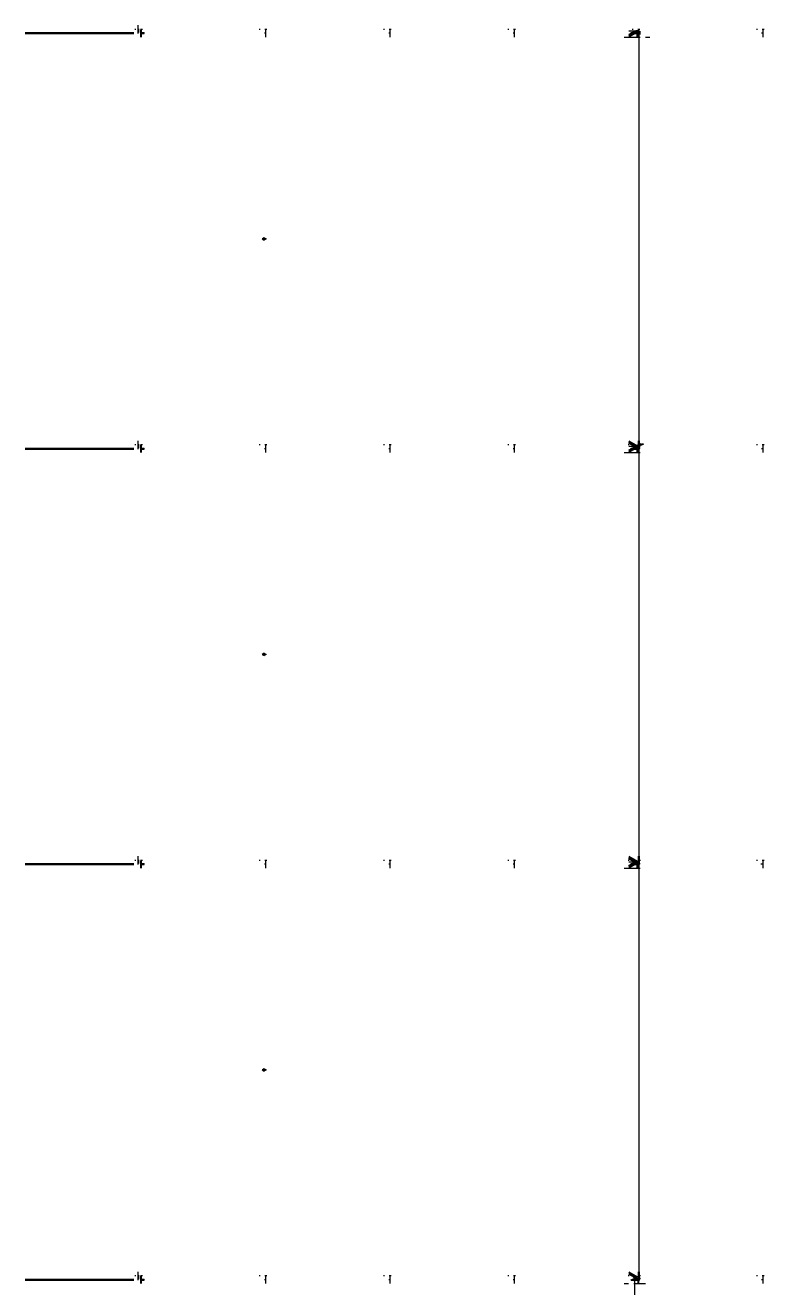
# Model space of a CAD drawing. Header units: inches. Extents: x -37 to 842, y -205 to 94.
# Drawn here: x 7.15 to 10.7, y -156.51 to -150.43 of the extents above; entities that cross this region are included whole.
import ezdxf

# ---------------------------------------------------------------- set-up
doc = ezdxf.new("R2010")
doc.units = ezdxf.units.IN
doc.header["$MEASUREMENT"] = 0
doc.linetypes.add('HIDDEN', pattern=[19.05, 12.7, -6.35])
doc.layers.add('Planta_coberta-HID', color=7, linetype='HIDDEN')

msp = doc.modelspace()

# ---------------------------------------------------------------- linework, layer by layer
at = {"layer": 'Planta_coberta-HID'}
for p, q in [((7.6788, -150.4521), (7.6788, -150.4471)), ((7.6907, -150.4703), (7.6907, -150.4303)), ((7.6943, -150.4653), (7.6943, -150.4471)), ((7.7036, -150.4871), (7.7036, -150.4521)), ((7.7056, -150.4521), (7.7056, -150.4471)), ((7.7072, -150.4871), (7.7072, -150.4471)), ((7.7106, -150.4521), (7.7106, -150.4471)), ((8.2772, -150.4521), (8.2772, -150.4471)), ((8.3039, -150.4521), (8.3039, -150.4471)), ((8.3055, -150.4871), (8.3055, -150.4471)), ((8.3089, -150.4521), (8.3089, -150.4471)), ((8.8755, -150.4521), (8.8755, -150.4471)), ((8.9022, -150.4521), (8.9022, -150.4471)), ((8.9038, -150.4871), (8.9038, -150.4471)), ((8.9072, -150.4521), (8.9072, -150.4471)), ((9.4738, -150.4521), (9.4738, -150.4471)), ((9.5006, -150.4521), (9.5006, -150.4471)), ((9.5022, -150.4871), (9.5022, -150.4471)), ((9.5056, -150.4521), (9.5056, -150.4471)), ((10.0859, -150.4565), (10.052, -150.4755)), ((10.086, -150.4565), (10.052, -150.4755)), ((10.0862, -150.4565), (10.052, -150.4756)), ((10.0866, -150.4565), (10.052, -150.4759)), ((10.0872, -150.4565), (10.052, -150.4762)), ((10.0879, -150.4565), (10.052, -150.4765)), ((10.0887, -150.4565), (10.052, -150.477)), ((10.0897, -150.4565), (10.052, -150.4775)), ((10.0907, -150.4565), (10.052, -150.4781)), ((10.0915, -150.4567), (10.052, -150.4787)), ((10.052, -150.4571), (10.103, -150.4571)), ((10.0918, -150.4572), (10.052, -150.4794)), ((10.0921, -150.4577), (10.052, -150.4801)), ((10.0925, -150.4583), (10.052, -150.4808)), ((10.0928, -150.4588), (10.052, -150.4815)), ((10.0931, -150.4594), (10.052, -150.4822)), ((10.0933, -150.4599), (10.052, -150.4829)), ((10.0936, -150.4604), (10.052, -150.4836)), ((10.0939, -150.4609), (10.052, -150.4842)), ((10.0941, -150.4614), (10.052, -150.4848)), ((10.0943, -150.4618), (10.052, -150.4853)), ((10.0944, -150.4622), (10.052, -150.4858)), ((10.0946, -150.4625), (10.052, -150.4862)), ((10.0947, -150.4627), (10.052, -150.4865)), ((10.0947, -150.4629), (10.052, -150.4867)), ((10.0947, -150.463), (10.052, -150.4869)), ((10.0947, -150.4631), (10.052, -150.4869)), ((10.0722, -150.4521), (10.0722, -150.4471)), ((10.0898, -150.4544), (10.0899, -150.4545)), ((10.0899, -150.4544), (10.0898, -150.4544)), ((10.0899, -150.4629), (10.0898, -150.463)), ((10.0898, -150.463), (10.0899, -150.4631)), ((10.0898, -150.463), (10.107, -150.4726)), ((10.0899, -150.4545), (10.0899, -150.4547)), ((10.0899, -150.4547), (10.09, -150.455)), ((10.09, -150.4625), (10.0899, -150.4627)), ((10.0899, -150.4627), (10.0899, -150.4629)), ((10.0899, -150.4627), (10.107, -150.4722)), ((10.0899, -150.4629), (10.107, -150.4725)), ((10.0899, -150.4631), (10.09, -150.463)), ((10.0899, -150.4631), (10.0899, -150.4631)), ((10.0899, -150.4631), (10.107, -150.4726)), ((10.09, -150.455), (10.0901, -150.4553)), ((10.0901, -150.4622), (10.09, -150.4625)), ((10.09, -150.4625), (10.107, -150.4719)), ((10.09, -150.463), (10.0901, -150.4629)), ((10.0901, -150.4553), (10.0903, -150.4557)), ((10.0903, -150.4618), (10.0901, -150.4622)), ((10.0901, -150.4622), (10.107, -150.4715)), ((10.0901, -150.4629), (10.0903, -150.4626)), ((10.0903, -150.4557), (10.0905, -150.4561)), ((10.0905, -150.4614), (10.0903, -150.4618)), ((10.0903, -150.4618), (10.107, -150.4711)), ((10.0903, -150.4626), (10.0905, -150.4624)), ((10.0905, -150.4561), (10.0907, -150.4565)), ((10.0907, -150.4609), (10.0905, -150.4614)), ((10.0905, -150.4614), (10.107, -150.4706)), ((10.0905, -150.4624), (10.0907, -150.462)), ((10.0907, -150.4565), (10.091, -150.457)), ((10.091, -150.4604), (10.0907, -150.4609)), ((10.0907, -150.4609), (10.107, -150.47)), ((10.0907, -150.462), (10.091, -150.4616)), ((10.091, -150.457), (10.0912, -150.4575)), ((10.0912, -150.4599), (10.091, -150.4604)), ((10.091, -150.4604), (10.107, -150.4694)), ((10.091, -150.4616), (10.0913, -150.4612)), ((10.0912, -150.4575), (10.0915, -150.4581)), ((10.0915, -150.4594), (10.0912, -150.4599)), ((10.0912, -150.4599), (10.107, -150.4687)), ((10.0913, -150.4612), (10.0915, -150.4607)), ((10.0915, -150.4567), (10.0914, -150.4565)), ((10.0918, -150.4572), (10.0915, -150.4567)), ((10.0915, -150.4581), (10.0918, -150.4586)), ((10.0918, -150.4588), (10.0915, -150.4594)), ((10.0915, -150.4594), (10.107, -150.468)), ((10.0915, -150.4607), (10.0918, -150.4602)), ((10.0921, -150.4577), (10.0918, -150.4572)), ((10.0921, -150.4583), (10.0918, -150.4588)), ((10.0918, -150.4586), (10.0921, -150.4592)), ((10.0918, -150.4588), (10.107, -150.4673)), ((10.0918, -150.4602), (10.0921, -150.4597)), ((10.0924, -150.4577), (10.0921, -150.4583)), ((10.0925, -150.4583), (10.0921, -150.4577)), ((10.0921, -150.4583), (10.107, -150.4666)), ((10.0921, -150.4597), (10.0925, -150.4592)), ((10.0921, -150.4592), (10.0924, -150.4597)), ((10.0923, -150.4871), (10.0923, -150.4565)), ((10.0923, -150.4871), (10.0923, -150.4565)), ((10.0927, -150.4572), (10.0924, -150.4577)), ((10.0924, -150.4577), (10.107, -150.4658)), ((10.0924, -150.4597), (10.0927, -150.4602)), ((10.0928, -150.4588), (10.0925, -150.4583)), ((10.0925, -150.4592), (10.0928, -150.4586)), ((10.093, -150.4567), (10.0927, -150.4572)), ((10.0927, -150.4572), (10.107, -150.4651)), ((10.0927, -150.4602), (10.093, -150.4607)), ((10.0928, -150.4586), (10.0931, -150.4581)), ((10.0931, -150.4594), (10.0928, -150.4588)), ((10.0931, -150.4565), (10.093, -150.4567)), ((10.093, -150.4567), (10.107, -150.4645)), ((10.093, -150.4607), (10.0933, -150.4612)), ((10.0931, -150.4581), (10.0933, -150.4575)), ((10.0933, -150.4599), (10.0931, -150.4594)), ((10.0933, -150.4575), (10.0936, -150.457)), ((10.0936, -150.4604), (10.0933, -150.4599)), ((10.0933, -150.4612), (10.0936, -150.4616)), ((10.0936, -150.457), (10.0939, -150.4565)), ((10.0939, -150.4609), (10.0936, -150.4604)), ((10.0936, -150.4616), (10.0938, -150.462)), ((10.0938, -150.462), (10.0941, -150.4624)), ((10.0939, -150.4565), (10.0941, -150.4561)), ((10.0939, -150.4565), (10.107, -150.4638)), ((10.0941, -150.4614), (10.0939, -150.4609)), ((10.0941, -150.4561), (10.0943, -150.4557)), ((10.0943, -150.4618), (10.0941, -150.4614)), ((10.0941, -150.4624), (10.0943, -150.4626)), ((10.0943, -150.4557), (10.0944, -150.4553)), ((10.0944, -150.4622), (10.0943, -150.4618)), ((10.0943, -150.4626), (10.0944, -150.4629)), ((10.0944, -150.4553), (10.0946, -150.455)), ((10.0946, -150.4625), (10.0944, -150.4622)), ((10.0944, -150.4629), (10.0946, -150.463)), ((10.0946, -150.455), (10.0947, -150.4547)), ((10.0947, -150.4627), (10.0946, -150.4625)), ((10.0946, -150.463), (10.0947, -150.4631)), ((10.0947, -150.4544), (10.0947, -150.4544)), ((10.0947, -150.4545), (10.0947, -150.4544)), ((10.0947, -150.4547), (10.0947, -150.4545)), ((10.0947, -150.4629), (10.0947, -150.4627)), ((10.0947, -150.463), (10.0947, -150.4629)), ((10.0947, -150.4631), (10.0947, -150.463)), ((10.0947, -150.4631), (10.0947, -150.4631)), ((10.0949, -150.4565), (10.107, -150.4633)), ((10.0959, -150.4565), (10.107, -150.4627)), ((10.0967, -150.4565), (10.107, -150.4623)), ((10.097, -150.4871), (10.097, -150.4556)), ((10.0974, -150.4565), (10.107, -150.4619)), ((10.0979, -150.4565), (10.107, -150.4616)), ((10.0983, -150.4565), (10.107, -150.4614)), ((10.0986, -150.4565), (10.107, -150.4612)), ((10.0986, -150.4565), (10.107, -150.4612)), ((10.0989, -150.4521), (10.0989, -150.4471)), ((10.0989, -150.4653), (10.0989, -150.4565)), ((10.1005, -150.4871), (10.1005, -150.4471)), ((10.103, -152.4571), (10.103, -150.4571)), ((10.1039, -150.4521), (10.1039, -150.4471)), ((10.1039, -150.4703), (10.1039, -150.4565)), ((10.6705, -150.4521), (10.6705, -150.4471)), ((10.6972, -150.4521), (10.6972, -150.4471)), ((10.6988, -150.4871), (10.6988, -150.4471)), ((10.7022, -150.4521), (10.7022, -150.4471)), ((7.1473, -150.4653), (7.6706, -150.4653)), ((7.1473, -150.4703), (7.6706, -150.4703)), ((7.7056, -150.4653), (7.7191, -150.4653)), ((7.7106, -150.4703), (7.7191, -150.4703)), ((7.7191, -150.4703), (7.7191, -150.4653)), ((8.302, -150.4703), (8.302, -150.4653)), ((8.9003, -150.4703), (8.9003, -150.4653)), ((9.4986, -150.4703), (9.4986, -150.4653)), ((10.031, -150.4871), (10.0516, -150.4871)), ((10.052, -150.4871), (10.0923, -150.4871)), ((10.0639, -150.4703), (10.0639, -150.4653)), ((10.0639, -150.4653), (10.0989, -150.4653)), ((10.0639, -150.4703), (10.1039, -150.4703)), ((10.0923, -150.4871), (10.095, -150.4871)), ((10.095, -150.4871), (10.097, -150.4871)), ((10.097, -150.4871), (10.0989, -150.4871)), ((10.0989, -150.4871), (10.107, -150.4871)), ((10.103, -150.4647), (10.107, -150.4647)), ((10.133, -150.4871), (10.1535, -150.4871)), ((10.6953, -150.4703), (10.6953, -150.4653)), ((8.287, -151.4587), (8.2973, -151.4644)), ((8.2871, -151.4587), (8.2973, -151.4644)), ((8.2973, -151.453), (8.2872, -151.4586)), ((8.2872, -151.4586), (8.2973, -151.4643)), ((8.2973, -151.453), (8.2874, -151.4585)), ((8.2874, -151.4585), (8.2973, -151.464)), ((8.2973, -151.4532), (8.2878, -151.4584)), ((8.2878, -151.4585), (8.2973, -151.4637)), ((8.2883, -151.4584), (8.2973, -151.4634)), ((8.2973, -151.4534), (8.2884, -151.4584)), ((8.289, -151.4583), (8.2973, -151.4629)), ((8.2973, -151.4537), (8.2891, -151.4583)), ((8.2898, -151.4582), (8.2973, -151.4624)), ((8.2973, -151.4541), (8.2899, -151.4582)), ((8.2973, -151.4546), (8.2908, -151.4581)), ((8.2908, -151.4582), (8.2973, -151.4618)), ((8.2918, -151.4581), (8.2973, -151.4612)), ((8.2973, -151.4551), (8.2919, -151.4581)), ((8.2929, -151.4581), (8.2973, -151.4605)), ((8.2973, -151.4557), (8.293, -151.458)), ((8.2941, -151.458), (8.2973, -151.4598)), ((8.2973, -151.4563), (8.2942, -151.458)), ((8.2953, -151.458), (8.2973, -151.4591)), ((8.2973, -151.457), (8.2954, -151.458)), ((8.2966, -151.458), (8.2973, -151.4584)), ((8.2973, -151.453), (8.3074, -151.4586)), ((8.2973, -151.453), (8.3071, -151.4585)), ((8.2973, -151.4532), (8.3067, -151.4584)), ((8.2973, -151.4534), (8.3062, -151.4584)), ((8.2973, -151.4537), (8.3055, -151.4583)), ((8.2973, -151.4541), (8.3047, -151.4582)), ((8.2973, -151.4546), (8.3037, -151.4581)), ((8.2973, -151.4551), (8.3027, -151.4581)), ((8.2973, -151.4557), (8.3016, -151.458)), ((8.2973, -151.4563), (8.3004, -151.458)), ((8.2973, -151.457), (8.2991, -151.458)), ((8.2979, -151.458), (8.2973, -151.4584)), ((8.2992, -151.458), (8.2973, -151.4591)), ((8.3005, -151.458), (8.2973, -151.4598)), ((8.3017, -151.4581), (8.2973, -151.4605)), ((8.3028, -151.4581), (8.2973, -151.4612)), ((8.3038, -151.4582), (8.2973, -151.4618)), ((8.3047, -151.4582), (8.2973, -151.4624)), ((8.3056, -151.4583), (8.2973, -151.4629)), ((8.3062, -151.4584), (8.2973, -151.4634)), ((8.3068, -151.4585), (8.2973, -151.4637)), ((8.3072, -151.4585), (8.2973, -151.464)), ((8.3074, -151.4586), (8.2973, -151.4643)), ((8.3076, -151.4587), (8.2973, -151.4644)), ((8.3075, -151.4587), (8.2973, -151.4644)), ((7.1473, -152.4653), (7.6706, -152.4653)), ((7.6788, -152.4521), (7.6788, -152.4471)), ((7.6907, -152.4703), (7.6907, -152.4303)), ((7.6943, -152.4653), (7.6943, -152.4471)), ((7.7036, -152.4871), (7.7036, -152.4521)), ((7.7056, -152.4521), (7.7056, -152.4471)), ((7.7056, -152.4653), (7.7191, -152.4653)), ((7.7072, -152.4871), (7.7072, -152.4471)), ((7.7106, -152.4521), (7.7106, -152.4471)), ((7.7191, -152.4703), (7.7191, -152.4653)), ((8.2772, -152.4521), (8.2772, -152.4471)), ((8.302, -152.4703), (8.302, -152.4653)), ((8.3039, -152.4521), (8.3039, -152.4471)), ((8.3055, -152.4871), (8.3055, -152.4471)), ((8.3089, -152.4521), (8.3089, -152.4471)), ((8.8755, -152.4521), (8.8755, -152.4471)), ((8.9003, -152.4703), (8.9003, -152.4653)), ((8.9022, -152.4521), (8.9022, -152.4471)), ((8.9038, -152.4871), (8.9038, -152.4471)), ((8.9072, -152.4521), (8.9072, -152.4471)), ((9.4738, -152.4521), (9.4738, -152.4471)), ((9.4986, -152.4703), (9.4986, -152.4653)), ((9.5006, -152.4521), (9.5006, -152.4471)), ((9.5022, -152.4871), (9.5022, -152.4471)), ((9.5056, -152.4521), (9.5056, -152.4471)), ((10.052, -152.4306), (10.0947, -152.4544)), ((10.052, -152.4306), (10.0947, -152.4544)), ((10.052, -152.4307), (10.0946, -152.4545)), ((10.052, -152.431), (10.0944, -152.4546)), ((10.052, -152.4313), (10.0943, -152.4548)), ((10.052, -152.4316), (10.0941, -152.4551)), ((10.052, -152.4321), (10.0938, -152.4554)), ((10.052, -152.4326), (10.0936, -152.4558)), ((10.052, -152.4332), (10.0933, -152.4562)), ((10.052, -152.4338), (10.093, -152.4567)), ((10.052, -152.4345), (10.0927, -152.4572)), ((10.052, -152.4352), (10.0924, -152.4577)), ((10.052, -152.4359), (10.0921, -152.4583)), ((10.052, -152.4366), (10.0918, -152.4588)), ((10.052, -152.4373), (10.0915, -152.4594)), ((10.052, -152.438), (10.0912, -152.4599)), ((10.052, -152.4387), (10.091, -152.4604)), ((10.052, -152.4393), (10.0907, -152.4609)), ((10.052, -152.4399), (10.0905, -152.4614)), ((10.052, -152.4404), (10.0903, -152.4618)), ((10.052, -152.4409), (10.0901, -152.4622)), ((10.052, -152.4413), (10.09, -152.4625)), ((10.052, -152.4416), (10.0899, -152.4627)), ((10.052, -152.4418), (10.0899, -152.4629)), ((10.052, -152.442), (10.0899, -152.4631)), ((10.052, -152.442), (10.0898, -152.463)), ((10.052, -152.4521), (10.052, -152.4471)), ((10.0899, -152.4544), (10.052, -152.4755)), ((10.0899, -152.4544), (10.052, -152.4755)), ((10.09, -152.4545), (10.052, -152.4756)), ((10.0901, -152.4546), (10.052, -152.4759)), ((10.0903, -152.4548), (10.052, -152.4762)), ((10.0905, -152.4551), (10.052, -152.4765)), ((10.0907, -152.4554), (10.052, -152.477)), ((10.091, -152.4558), (10.052, -152.4775)), ((10.0913, -152.4562), (10.052, -152.4781)), ((10.0915, -152.4567), (10.052, -152.4787)), ((10.052, -152.4571), (10.103, -152.4571)), ((10.052, -152.4571), (10.103, -152.4571)), ((10.0918, -152.4572), (10.052, -152.4794)), ((10.0921, -152.4577), (10.052, -152.4801)), ((10.0925, -152.4583), (10.052, -152.4808)), ((10.0928, -152.4588), (10.052, -152.4815)), ((10.0931, -152.4594), (10.052, -152.4822)), ((10.0933, -152.4599), (10.052, -152.4829)), ((10.0936, -152.4604), (10.052, -152.4836)), ((10.0939, -152.4609), (10.052, -152.4842)), ((10.0941, -152.4614), (10.052, -152.4848)), ((10.0943, -152.4618), (10.052, -152.4853)), ((10.0944, -152.4622), (10.052, -152.4858)), ((10.0946, -152.4625), (10.052, -152.4862)), ((10.0947, -152.4627), (10.052, -152.4865)), ((10.0947, -152.4629), (10.052, -152.4867)), ((10.0947, -152.463), (10.052, -152.4869)), ((10.0947, -152.4631), (10.052, -152.4869)), ((10.0639, -152.4703), (10.0639, -152.4653)), ((10.0639, -152.4653), (10.0989, -152.4653)), ((10.0722, -152.4521), (10.0722, -152.4471)), ((10.0899, -152.4544), (10.0898, -152.4544)), ((10.0898, -152.4544), (10.0899, -152.4545)), ((10.0898, -152.4544), (10.0899, -152.4545)), ((10.0899, -152.4544), (10.0898, -152.4544)), ((10.0899, -152.4629), (10.0898, -152.463)), ((10.0898, -152.463), (10.0899, -152.4631)), ((10.0898, -152.463), (10.0899, -152.4631)), ((10.107, -152.4448), (10.0899, -152.4544)), ((10.107, -152.4449), (10.0899, -152.4544)), ((10.09, -152.4545), (10.0899, -152.4544)), ((10.0899, -152.4544), (10.0899, -152.4544)), ((10.0899, -152.4544), (10.0899, -152.4544)), ((10.09, -152.4545), (10.0899, -152.4544)), ((10.0899, -152.4545), (10.0899, -152.4547)), ((10.0899, -152.4545), (10.0899, -152.4547)), ((10.0899, -152.4547), (10.09, -152.455)), ((10.0899, -152.4547), (10.09, -152.455)), ((10.09, -152.4625), (10.0899, -152.4627)), ((10.0899, -152.4627), (10.0899, -152.4629)), ((10.0899, -152.4627), (10.0901, -152.4629)), ((10.0899, -152.4629), (10.09, -152.463)), ((10.0899, -152.4631), (10.09, -152.463)), ((10.0899, -152.4631), (10.0899, -152.4631)), ((10.107, -152.445), (10.09, -152.4545)), ((10.0901, -152.4546), (10.09, -152.4545)), ((10.0901, -152.4546), (10.09, -152.4545)), ((10.09, -152.455), (10.0901, -152.4553)), ((10.09, -152.455), (10.0901, -152.4553)), ((10.0901, -152.4622), (10.09, -152.4625)), ((10.09, -152.4625), (10.0903, -152.4626)), ((10.09, -152.463), (10.0901, -152.4629)), ((10.107, -152.4452), (10.0901, -152.4546)), ((10.0903, -152.4548), (10.0901, -152.4546)), ((10.0903, -152.4548), (10.0901, -152.4546)), ((10.0901, -152.4553), (10.0903, -152.4557)), ((10.0901, -152.4553), (10.0903, -152.4557)), ((10.0903, -152.4618), (10.0901, -152.4622)), ((10.0901, -152.4622), (10.0905, -152.4624)), ((10.0901, -152.4629), (10.0903, -152.4626)), ((10.107, -152.4455), (10.0903, -152.4548)), ((10.0905, -152.4551), (10.0903, -152.4548)), ((10.0905, -152.4551), (10.0903, -152.4548)), ((10.0903, -152.4557), (10.0905, -152.4561)), ((10.0903, -152.4557), (10.0905, -152.4561)), ((10.0905, -152.4614), (10.0903, -152.4618)), ((10.0903, -152.4618), (10.0907, -152.462)), ((10.0903, -152.4626), (10.0905, -152.4624)), ((10.107, -152.4459), (10.0905, -152.4551)), ((10.0907, -152.4554), (10.0905, -152.4551)), ((10.0907, -152.4554), (10.0905, -152.4551)), ((10.0905, -152.4561), (10.0907, -152.4565)), ((10.0905, -152.4561), (10.0907, -152.4565)), ((10.0907, -152.4609), (10.0905, -152.4614)), ((10.0905, -152.4614), (10.091, -152.4616)), ((10.0905, -152.4624), (10.0907, -152.462)), ((10.107, -152.4464), (10.0907, -152.4554)), ((10.091, -152.4558), (10.0907, -152.4554)), ((10.091, -152.4558), (10.0907, -152.4554)), ((10.0907, -152.4565), (10.091, -152.457)), ((10.0907, -152.4565), (10.091, -152.457)), ((10.091, -152.4604), (10.0907, -152.4609)), ((10.0907, -152.4609), (10.0913, -152.4612)), ((10.0907, -152.462), (10.091, -152.4616)), ((10.107, -152.4469), (10.091, -152.4558)), ((10.0913, -152.4562), (10.091, -152.4558)), ((10.0913, -152.4562), (10.091, -152.4558)), ((10.091, -152.457), (10.0912, -152.4575)), ((10.091, -152.457), (10.0912, -152.4575)), ((10.0912, -152.4599), (10.091, -152.4604)), ((10.091, -152.4604), (10.0915, -152.4607)), ((10.091, -152.4616), (10.0913, -152.4612)), ((10.0912, -152.4575), (10.0915, -152.4581)), ((10.0912, -152.4575), (10.0915, -152.4581)), ((10.0915, -152.4594), (10.0912, -152.4599)), ((10.0912, -152.4599), (10.0918, -152.4602)), ((10.1076, -152.4471), (10.0913, -152.4562)), ((10.0915, -152.4567), (10.0913, -152.4562)), ((10.0915, -152.4567), (10.0913, -152.4562)), ((10.0913, -152.4612), (10.0915, -152.4607)), ((10.1087, -152.4471), (10.0915, -152.4567)), ((10.0918, -152.4572), (10.0915, -152.4567)), ((10.0918, -152.4572), (10.0915, -152.4567)), ((10.0915, -152.4581), (10.0918, -152.4586)), ((10.0915, -152.4581), (10.0918, -152.4586)), ((10.0918, -152.4588), (10.0915, -152.4594)), ((10.0915, -152.4594), (10.0921, -152.4597)), ((10.0915, -152.4607), (10.0918, -152.4602)), ((10.1099, -152.4471), (10.0918, -152.4572)), ((10.0921, -152.4577), (10.0918, -152.4572)), ((10.0921, -152.4577), (10.0918, -152.4572)), ((10.0921, -152.4583), (10.0918, -152.4588)), ((10.0918, -152.4586), (10.0921, -152.4592)), ((10.0918, -152.4586), (10.0921, -152.4592)), ((10.0918, -152.4588), (10.0925, -152.4592)), ((10.0918, -152.4602), (10.0921, -152.4597)), ((10.1112, -152.4471), (10.0921, -152.4577)), ((10.0924, -152.4577), (10.0921, -152.4583)), ((10.0925, -152.4583), (10.0921, -152.4577)), ((10.0925, -152.4583), (10.0921, -152.4577)), ((10.0921, -152.4583), (10.0928, -152.4586)), ((10.0921, -152.4597), (10.0925, -152.4592)), ((10.0921, -152.4592), (10.0924, -152.4597)), ((10.0921, -152.4592), (10.0924, -152.4597)), ((10.0923, -152.4871), (10.0923, -152.4521)), ((10.0923, -152.4871), (10.0923, -152.4521)), ((10.0927, -152.4572), (10.0924, -152.4577)), ((10.0924, -152.4577), (10.0931, -152.4581)), ((10.0924, -152.4597), (10.0927, -152.4602)), ((10.0924, -152.4597), (10.0927, -152.4602)), ((10.1125, -152.4471), (10.0925, -152.4583)), ((10.0928, -152.4588), (10.0925, -152.4583)), ((10.0928, -152.4588), (10.0925, -152.4583)), ((10.0925, -152.4592), (10.0928, -152.4586)), ((10.093, -152.4567), (10.0927, -152.4572)), ((10.0927, -152.4572), (10.0933, -152.4575)), ((10.0927, -152.4602), (10.093, -152.4607)), ((10.0927, -152.4602), (10.093, -152.4607)), ((10.1138, -152.4471), (10.0928, -152.4588)), ((10.0928, -152.4586), (10.0931, -152.4581)), ((10.0931, -152.4594), (10.0928, -152.4588)), ((10.0931, -152.4594), (10.0928, -152.4588)), ((10.0933, -152.4562), (10.093, -152.4567)), ((10.093, -152.4567), (10.0936, -152.457)), ((10.093, -152.4607), (10.0933, -152.4612)), ((10.093, -152.4607), (10.0933, -152.4612)), ((10.115, -152.4471), (10.0931, -152.4594)), ((10.0931, -152.4581), (10.0933, -152.4575)), ((10.0933, -152.4599), (10.0931, -152.4594)), ((10.0933, -152.4599), (10.0931, -152.4594)), ((10.107, -152.4523), (10.0933, -152.4599)), ((10.0936, -152.4558), (10.0933, -152.4562)), ((10.0933, -152.4562), (10.0939, -152.4565)), ((10.0933, -152.4575), (10.0936, -152.457)), ((10.0936, -152.4604), (10.0933, -152.4599)), ((10.0936, -152.4604), (10.0933, -152.4599)), ((10.0933, -152.4612), (10.0936, -152.4616)), ((10.0933, -152.4612), (10.0936, -152.4616)), ((10.107, -152.453), (10.0936, -152.4604)), ((10.0938, -152.4554), (10.0936, -152.4558)), ((10.0936, -152.4558), (10.0941, -152.4561)), ((10.0936, -152.457), (10.0939, -152.4565)), ((10.0939, -152.4609), (10.0936, -152.4604)), ((10.0939, -152.4609), (10.0936, -152.4604)), ((10.0936, -152.4616), (10.0938, -152.462)), ((10.0936, -152.4616), (10.0938, -152.462)), ((10.0941, -152.4551), (10.0938, -152.4554)), ((10.0938, -152.4554), (10.0943, -152.4557)), ((10.0938, -152.462), (10.0941, -152.4624)), ((10.0938, -152.462), (10.0941, -152.4624)), ((10.107, -152.4536), (10.0939, -152.4609)), ((10.0939, -152.4565), (10.0941, -152.4561)), ((10.0941, -152.4614), (10.0939, -152.4609)), ((10.0941, -152.4614), (10.0939, -152.4609)), ((10.107, -152.4542), (10.0941, -152.4614)), ((10.0943, -152.4548), (10.0941, -152.4551)), ((10.0941, -152.4551), (10.0944, -152.4553)), ((10.0941, -152.4561), (10.0943, -152.4557)), ((10.0943, -152.4618), (10.0941, -152.4614)), ((10.0943, -152.4618), (10.0941, -152.4614)), ((10.0941, -152.4624), (10.0943, -152.4626)), ((10.0941, -152.4624), (10.0943, -152.4626)), ((10.0944, -152.4546), (10.0943, -152.4548)), ((10.107, -152.4547), (10.0943, -152.4618)), ((10.0943, -152.4548), (10.0946, -152.455)), ((10.0943, -152.4557), (10.0944, -152.4553)), ((10.0944, -152.4622), (10.0943, -152.4618)), ((10.0944, -152.4622), (10.0943, -152.4618)), ((10.0943, -152.4626), (10.0944, -152.4629)), ((10.0943, -152.4626), (10.0944, -152.4629)), ((10.0946, -152.4545), (10.0944, -152.4546)), ((10.0944, -152.4546), (10.0947, -152.4547)), ((10.0944, -152.4553), (10.0946, -152.455)), ((10.107, -152.4552), (10.0944, -152.4622)), ((10.0946, -152.4625), (10.0944, -152.4622)), ((10.0946, -152.4625), (10.0944, -152.4622)), ((10.0944, -152.4629), (10.0946, -152.463)), ((10.0944, -152.4629), (10.0946, -152.463)), ((10.0947, -152.4544), (10.0946, -152.4545)), ((10.0946, -152.4545), (10.0947, -152.4545)), ((10.0946, -152.455), (10.0947, -152.4547)), ((10.107, -152.4556), (10.0946, -152.4625)), ((10.0947, -152.4627), (10.0946, -152.4625)), ((10.0947, -152.4627), (10.0946, -152.4625)), ((10.0946, -152.463), (10.0947, -152.4631)), ((10.0946, -152.463), (10.0947, -152.4631)), ((10.0947, -152.4545), (10.0947, -152.4544)), ((10.0947, -152.4544), (10.0947, -152.4544)), ((10.0947, -152.4544), (10.0947, -152.4544)), ((10.0947, -152.4544), (10.0947, -152.4544)), ((10.0947, -152.4547), (10.0947, -152.4545)), ((10.107, -152.4559), (10.0947, -152.4627)), ((10.107, -152.4561), (10.0947, -152.4629)), ((10.107, -152.4562), (10.0947, -152.463)), ((10.107, -152.4563), (10.0947, -152.4631)), ((10.0947, -152.4629), (10.0947, -152.4627)), ((10.0947, -152.4629), (10.0947, -152.4627)), ((10.0947, -152.463), (10.0947, -152.4629)), ((10.0947, -152.463), (10.0947, -152.4629)), ((10.0947, -152.4631), (10.0947, -152.463)), ((10.0947, -152.4631), (10.0947, -152.463)), ((10.0947, -152.4631), (10.0947, -152.4631)), ((10.0947, -152.4631), (10.0947, -152.4631)), ((10.097, -152.4871), (10.097, -152.4521)), ((10.0989, -152.4653), (10.0989, -152.4303)), ((10.0989, -152.4303), (10.1039, -152.4303)), ((10.1005, -152.4871), (10.1005, -152.4471)), ((10.103, -154.4571), (10.103, -152.4571)), ((10.103, -152.4647), (10.107, -152.4647)), ((10.103, -152.4647), (10.107, -152.4647)), ((10.1039, -152.4703), (10.1039, -152.4303)), ((10.107, -152.4521), (10.107, -152.4471)), ((10.1163, -152.4471), (10.1073, -152.4521)), ((10.1175, -152.4471), (10.1085, -152.4521)), ((10.1186, -152.4471), (10.1096, -152.4521)), ((10.1197, -152.4471), (10.1107, -152.4521)), ((10.1206, -152.4471), (10.1116, -152.4521)), ((10.1214, -152.4471), (10.1124, -152.4521)), ((10.1221, -152.4471), (10.1131, -152.4521)), ((10.1227, -152.4471), (10.1137, -152.4521)), ((10.1231, -152.4471), (10.1141, -152.4521)), ((10.1233, -152.4471), (10.1143, -152.4521)), ((10.1234, -152.4471), (10.1144, -152.4521)), ((10.6705, -152.4521), (10.6705, -152.4471)), ((10.6953, -152.4703), (10.6953, -152.4653)), ((10.6972, -152.4521), (10.6972, -152.4471)), ((10.6988, -152.4871), (10.6988, -152.4471)), ((10.7022, -152.4521), (10.7022, -152.4471)), ((7.1473, -152.4703), (7.6706, -152.4703)), ((7.7106, -152.4703), (7.7191, -152.4703)), ((10.031, -152.4871), (10.0516, -152.4871)), ((10.052, -152.4871), (10.0923, -152.4871)), ((10.0639, -152.4703), (10.1039, -152.4703)), ((10.0923, -152.4871), (10.095, -152.4871)), ((10.095, -152.4871), (10.097, -152.4871)), ((10.097, -152.4871), (10.0989, -152.4871)), ((10.0989, -152.4871), (10.107, -152.4871)), ((8.287, -153.4587), (8.2973, -153.4644)), ((8.2871, -153.4587), (8.2973, -153.4644)), ((8.2973, -153.453), (8.2872, -153.4586)), ((8.2872, -153.4586), (8.2973, -153.4643)), ((8.2973, -153.453), (8.2874, -153.4585)), ((8.2874, -153.4585), (8.2973, -153.464)), ((8.2973, -153.4532), (8.2878, -153.4584)), ((8.2878, -153.4585), (8.2973, -153.4637)), ((8.2883, -153.4584), (8.2973, -153.4634)), ((8.2973, -153.4534), (8.2884, -153.4584)), ((8.289, -153.4583), (8.2973, -153.4629)), ((8.2973, -153.4537), (8.2891, -153.4583)), ((8.2898, -153.4582), (8.2973, -153.4624)), ((8.2973, -153.4541), (8.2899, -153.4582)), ((8.2973, -153.4546), (8.2908, -153.4581)), ((8.2908, -153.4582), (8.2973, -153.4618)), ((8.2918, -153.4581), (8.2973, -153.4612)), ((8.2973, -153.4551), (8.2919, -153.4581)), ((8.2929, -153.4581), (8.2973, -153.4605)), ((8.2973, -153.4557), (8.293, -153.458)), ((8.2941, -153.458), (8.2973, -153.4598)), ((8.2973, -153.4563), (8.2942, -153.458)), ((8.2953, -153.458), (8.2973, -153.4591)), ((8.2973, -153.457), (8.2954, -153.458)), ((8.2966, -153.458), (8.2973, -153.4584)), ((8.2973, -153.453), (8.3074, -153.4586)), ((8.2973, -153.453), (8.3071, -153.4585)), ((8.2973, -153.4532), (8.3067, -153.4584)), ((8.2973, -153.4534), (8.3062, -153.4584)), ((8.2973, -153.4537), (8.3055, -153.4583)), ((8.2973, -153.4541), (8.3047, -153.4582)), ((8.2973, -153.4546), (8.3037, -153.4581)), ((8.2973, -153.4551), (8.3027, -153.4581)), ((8.2973, -153.4557), (8.3016, -153.458)), ((8.2973, -153.4563), (8.3004, -153.458)), ((8.2973, -153.457), (8.2991, -153.458)), ((8.2979, -153.458), (8.2973, -153.4584)), ((8.2992, -153.458), (8.2973, -153.4591)), ((8.3005, -153.458), (8.2973, -153.4598)), ((8.3017, -153.4581), (8.2973, -153.4605)), ((8.3028, -153.4581), (8.2973, -153.4612)), ((8.3038, -153.4582), (8.2973, -153.4618)), ((8.3047, -153.4582), (8.2973, -153.4624)), ((8.3056, -153.4583), (8.2973, -153.4629)), ((8.3062, -153.4584), (8.2973, -153.4634)), ((8.3068, -153.4585), (8.2973, -153.4637)), ((8.3072, -153.4585), (8.2973, -153.464)), ((8.3074, -153.4586), (8.2973, -153.4643)), ((8.3076, -153.4587), (8.2973, -153.4644)), ((8.3075, -153.4587), (8.2973, -153.4644)), ((7.1473, -154.4653), (7.6706, -154.4653)), ((7.1473, -154.4703), (7.6706, -154.4703)), ((7.6788, -154.4521), (7.6788, -154.4471)), ((7.6907, -154.4703), (7.6907, -154.4303)), ((7.6943, -154.4653), (7.6943, -154.4471)), ((7.7036, -154.4871), (7.7036, -154.4521)), ((7.7056, -154.4521), (7.7056, -154.4471)), ((7.7056, -154.4653), (7.7191, -154.4653)), ((7.7072, -154.4871), (7.7072, -154.4471)), ((7.7106, -154.4521), (7.7106, -154.4471)), ((7.7106, -154.4703), (7.7191, -154.4703)), ((7.7191, -154.4703), (7.7191, -154.4653)), ((8.2772, -154.4521), (8.2772, -154.4471)), ((8.302, -154.4703), (8.302, -154.4653)), ((8.3039, -154.4521), (8.3039, -154.4471)), ((8.3055, -154.4871), (8.3055, -154.4471)), ((8.3089, -154.4521), (8.3089, -154.4471)), ((8.8755, -154.4521), (8.8755, -154.4471)), ((8.9003, -154.4703), (8.9003, -154.4653)), ((8.9022, -154.4521), (8.9022, -154.4471)), ((8.9038, -154.4871), (8.9038, -154.4471)), ((8.9072, -154.4521), (8.9072, -154.4471)), ((9.4738, -154.4521), (9.4738, -154.4471)), ((9.4986, -154.4703), (9.4986, -154.4653)), ((9.5006, -154.4521), (9.5006, -154.4471)), ((9.5022, -154.4871), (9.5022, -154.4471)), ((9.5056, -154.4521), (9.5056, -154.4471)), ((10.052, -154.4306), (10.0947, -154.4544)), ((10.052, -154.4306), (10.0947, -154.4544)), ((10.052, -154.4307), (10.0946, -154.4545)), ((10.052, -154.431), (10.0944, -154.4546)), ((10.052, -154.4313), (10.0943, -154.4548)), ((10.052, -154.4316), (10.0941, -154.4551)), ((10.052, -154.4321), (10.0938, -154.4554)), ((10.052, -154.4326), (10.0936, -154.4558)), ((10.052, -154.4332), (10.0933, -154.4562)), ((10.052, -154.4338), (10.093, -154.4567)), ((10.052, -154.4345), (10.0927, -154.4572)), ((10.052, -154.4352), (10.0924, -154.4577)), ((10.052, -154.4359), (10.0921, -154.4583)), ((10.052, -154.4366), (10.0918, -154.4588)), ((10.052, -154.4373), (10.0915, -154.4594)), ((10.052, -154.438), (10.0912, -154.4599)), ((10.052, -154.4387), (10.091, -154.4604)), ((10.052, -154.4393), (10.0907, -154.4609)), ((10.052, -154.4399), (10.0905, -154.4614)), ((10.052, -154.4404), (10.0903, -154.4618)), ((10.052, -154.4409), (10.0901, -154.4622)), ((10.052, -154.4413), (10.09, -154.4625)), ((10.052, -154.4416), (10.0899, -154.4627)), ((10.052, -154.4418), (10.0899, -154.4629)), ((10.052, -154.442), (10.0899, -154.4631)), ((10.052, -154.442), (10.0898, -154.463)), ((10.052, -154.4521), (10.052, -154.4471)), ((10.0899, -154.4544), (10.052, -154.4755)), ((10.0899, -154.4544), (10.052, -154.4755)), ((10.09, -154.4545), (10.052, -154.4756)), ((10.0901, -154.4546), (10.052, -154.4759)), ((10.0903, -154.4548), (10.052, -154.4762)), ((10.0905, -154.4551), (10.052, -154.4765)), ((10.0907, -154.4554), (10.052, -154.477)), ((10.091, -154.4558), (10.052, -154.4775)), ((10.0913, -154.4562), (10.052, -154.4781)), ((10.0915, -154.4567), (10.052, -154.4787)), ((10.052, -154.4571), (10.103, -154.4571)), ((10.052, -154.4571), (10.103, -154.4571)), ((10.0918, -154.4572), (10.052, -154.4794)), ((10.0921, -154.4577), (10.052, -154.4801)), ((10.0925, -154.4583), (10.052, -154.4808)), ((10.0928, -154.4588), (10.052, -154.4815)), ((10.0931, -154.4594), (10.052, -154.4822)), ((10.0933, -154.4599), (10.052, -154.4829)), ((10.0936, -154.4604), (10.052, -154.4836)), ((10.0939, -154.4609), (10.052, -154.4842)), ((10.0941, -154.4614), (10.052, -154.4848)), ((10.0943, -154.4618), (10.052, -154.4853)), ((10.0944, -154.4622), (10.052, -154.4858)), ((10.0946, -154.4625), (10.052, -154.4862)), ((10.0947, -154.4627), (10.052, -154.4865)), ((10.0947, -154.4629), (10.052, -154.4867)), ((10.0947, -154.463), (10.052, -154.4869)), ((10.0947, -154.4631), (10.052, -154.4869)), ((10.0639, -154.4703), (10.0639, -154.4653)), ((10.0639, -154.4653), (10.0989, -154.4653)), ((10.0639, -154.4703), (10.1039, -154.4703)), ((10.0722, -154.4521), (10.0722, -154.4471)), ((10.0898, -154.4544), (10.0899, -154.4545)), ((10.0899, -154.4544), (10.0898, -154.4544)), ((10.0899, -154.4629), (10.0898, -154.463)), ((10.0898, -154.463), (10.0899, -154.4631)), ((10.0898, -154.463), (10.0899, -154.4631)), ((10.0899, -154.4544), (10.0899, -154.4544)), ((10.09, -154.4545), (10.0899, -154.4544)), ((10.0899, -154.4545), (10.0899, -154.4547)), ((10.0899, -154.4547), (10.09, -154.455)), ((10.09, -154.4625), (10.0899, -154.4627)), ((10.0899, -154.4627), (10.0899, -154.4629)), ((10.0899, -154.4627), (10.0901, -154.4629)), ((10.0899, -154.4629), (10.09, -154.463)), ((10.0899, -154.4631), (10.09, -154.463)), ((10.0899, -154.4631), (10.0899, -154.4631)), ((10.0901, -154.4546), (10.09, -154.4545)), ((10.09, -154.455), (10.0901, -154.4553)), ((10.0901, -154.4622), (10.09, -154.4625)), ((10.09, -154.4625), (10.0903, -154.4626)), ((10.09, -154.463), (10.0901, -154.4629)), ((10.0903, -154.4548), (10.0901, -154.4546)), ((10.0901, -154.4553), (10.0903, -154.4557)), ((10.0903, -154.4618), (10.0901, -154.4622)), ((10.0901, -154.4622), (10.0905, -154.4624)), ((10.0901, -154.4629), (10.0903, -154.4626)), ((10.0905, -154.4551), (10.0903, -154.4548)), ((10.0903, -154.4557), (10.0905, -154.4561)), ((10.0905, -154.4614), (10.0903, -154.4618)), ((10.0903, -154.4618), (10.0907, -154.462)), ((10.0903, -154.4626), (10.0905, -154.4624)), ((10.0907, -154.4554), (10.0905, -154.4551)), ((10.0905, -154.4561), (10.0907, -154.4565)), ((10.0907, -154.4609), (10.0905, -154.4614)), ((10.0905, -154.4614), (10.091, -154.4616)), ((10.0905, -154.4624), (10.0907, -154.462)), ((10.091, -154.4558), (10.0907, -154.4554)), ((10.0907, -154.4565), (10.091, -154.457)), ((10.091, -154.4604), (10.0907, -154.4609)), ((10.0907, -154.4609), (10.0913, -154.4612)), ((10.0907, -154.462), (10.091, -154.4616)), ((10.0913, -154.4562), (10.091, -154.4558)), ((10.091, -154.457), (10.0912, -154.4575)), ((10.0912, -154.4599), (10.091, -154.4604)), ((10.091, -154.4604), (10.0915, -154.4607)), ((10.091, -154.4616), (10.0913, -154.4612)), ((10.0912, -154.4575), (10.0915, -154.4581)), ((10.0915, -154.4594), (10.0912, -154.4599)), ((10.0912, -154.4599), (10.0918, -154.4602)), ((10.0915, -154.4567), (10.0913, -154.4562)), ((10.0913, -154.4612), (10.0915, -154.4607)), ((10.0918, -154.4572), (10.0915, -154.4567)), ((10.0915, -154.4581), (10.0918, -154.4586)), ((10.0918, -154.4588), (10.0915, -154.4594)), ((10.0915, -154.4594), (10.0921, -154.4597)), ((10.0915, -154.4607), (10.0918, -154.4602)), ((10.0921, -154.4577), (10.0918, -154.4572)), ((10.0921, -154.4583), (10.0918, -154.4588)), ((10.0918, -154.4586), (10.0921, -154.4592)), ((10.0918, -154.4588), (10.0925, -154.4592)), ((10.0918, -154.4602), (10.0921, -154.4597)), ((10.0924, -154.4577), (10.0921, -154.4583)), ((10.0925, -154.4583), (10.0921, -154.4577)), ((10.0921, -154.4583), (10.0928, -154.4586)), ((10.0921, -154.4597), (10.0925, -154.4592)), ((10.0921, -154.4592), (10.0924, -154.4597)), ((10.0923, -154.4871), (10.0923, -154.4521)), ((10.0923, -154.4871), (10.0923, -154.4521)), ((10.0927, -154.4572), (10.0924, -154.4577)), ((10.0924, -154.4577), (10.0931, -154.4581)), ((10.0924, -154.4597), (10.0927, -154.4602)), ((10.0928, -154.4588), (10.0925, -154.4583)), ((10.0925, -154.4592), (10.0928, -154.4586)), ((10.093, -154.4567), (10.0927, -154.4572)), ((10.0927, -154.4572), (10.0933, -154.4575)), ((10.0927, -154.4602), (10.093, -154.4607)), ((10.0928, -154.4586), (10.0931, -154.4581)), ((10.0931, -154.4594), (10.0928, -154.4588)), ((10.0933, -154.4562), (10.093, -154.4567)), ((10.093, -154.4567), (10.0936, -154.457)), ((10.093, -154.4607), (10.0933, -154.4612)), ((10.0931, -154.4581), (10.0933, -154.4575)), ((10.0933, -154.4599), (10.0931, -154.4594)), ((10.0936, -154.4558), (10.0933, -154.4562)), ((10.0933, -154.4562), (10.0939, -154.4565)), ((10.0933, -154.4575), (10.0936, -154.457)), ((10.0936, -154.4604), (10.0933, -154.4599)), ((10.0933, -154.4612), (10.0936, -154.4616)), ((10.0938, -154.4554), (10.0936, -154.4558)), ((10.0936, -154.4558), (10.0941, -154.4561)), ((10.0936, -154.457), (10.0939, -154.4565)), ((10.0939, -154.4609), (10.0936, -154.4604)), ((10.0936, -154.4616), (10.0938, -154.462)), ((10.0941, -154.4551), (10.0938, -154.4554)), ((10.0938, -154.4554), (10.0943, -154.4557)), ((10.0938, -154.462), (10.0941, -154.4624)), ((10.0939, -154.4565), (10.0941, -154.4561)), ((10.0941, -154.4614), (10.0939, -154.4609)), ((10.0943, -154.4548), (10.0941, -154.4551)), ((10.0941, -154.4551), (10.0944, -154.4553)), ((10.0941, -154.4561), (10.0943, -154.4557)), ((10.0943, -154.4618), (10.0941, -154.4614)), ((10.0941, -154.4624), (10.0943, -154.4626)), ((10.0944, -154.4546), (10.0943, -154.4548)), ((10.0943, -154.4548), (10.0946, -154.455)), ((10.0943, -154.4557), (10.0944, -154.4553)), ((10.0944, -154.4622), (10.0943, -154.4618)), ((10.0943, -154.4626), (10.0944, -154.4629)), ((10.0946, -154.4545), (10.0944, -154.4546)), ((10.0944, -154.4546), (10.0947, -154.4547)), ((10.0944, -154.4553), (10.0946, -154.455)), ((10.0946, -154.4625), (10.0944, -154.4622)), ((10.0944, -154.4629), (10.0946, -154.463)), ((10.0947, -154.4544), (10.0946, -154.4545)), ((10.0946, -154.4545), (10.0947, -154.4545)), ((10.0946, -154.455), (10.0947, -154.4547)), ((10.0947, -154.4627), (10.0946, -154.4625)), ((10.0946, -154.463), (10.0947, -154.4631)), ((10.0947, -154.4545), (10.0947, -154.4544)), ((10.0947, -154.4544), (10.0947, -154.4544)), ((10.0947, -154.4544), (10.0947, -154.4544)), ((10.0947, -154.4544), (10.0947, -154.4544)), ((10.0947, -154.4547), (10.0947, -154.4545)), ((10.0947, -154.4629), (10.0947, -154.4627)), ((10.0947, -154.463), (10.0947, -154.4629)), ((10.0947, -154.4631), (10.0947, -154.463)), ((10.0947, -154.4631), (10.0947, -154.4631)), ((10.097, -154.4871), (10.097, -154.4521)), ((10.0989, -154.4653), (10.0989, -154.4303)), ((10.0989, -154.4303), (10.1039, -154.4303)), ((10.1005, -154.4871), (10.1005, -154.4471)), ((10.103, -156.4571), (10.103, -154.4571)), ((10.103, -154.4647), (10.107, -154.4647)), ((10.103, -154.4647), (10.107, -154.4647)), ((10.1039, -154.4703), (10.1039, -154.4303)), ((10.107, -154.4521), (10.107, -154.4471)), ((10.6705, -154.4521), (10.6705, -154.4471)), ((10.6906, -154.4703), (10.6906, -154.4653)), ((10.6906, -154.4703), (10.6906, -154.4653)), ((10.6953, -154.4703), (10.6953, -154.4653)), ((10.6972, -154.4521), (10.6972, -154.4471)), ((10.6988, -154.4871), (10.6988, -154.4471)), ((10.7022, -154.4521), (10.7022, -154.4471)), ((10.031, -154.4871), (10.0516, -154.4871)), ((10.052, -154.4871), (10.0923, -154.4871)), ((10.0923, -154.4871), (10.095, -154.4871)), ((10.095, -154.4871), (10.097, -154.4871)), ((10.097, -154.4871), (10.0989, -154.4871)), ((10.0989, -154.4871), (10.107, -154.4871)), ((8.287, -155.4587), (8.2973, -155.4644)), ((8.2871, -155.4587), (8.2973, -155.4644)), ((8.2973, -155.453), (8.2872, -155.4586)), ((8.2872, -155.4586), (8.2973, -155.4643)), ((8.2973, -155.453), (8.2874, -155.4585)), ((8.2874, -155.4585), (8.2973, -155.464)), ((8.2973, -155.4532), (8.2878, -155.4584)), ((8.2878, -155.4585), (8.2973, -155.4637)), ((8.2883, -155.4584), (8.2973, -155.4634)), ((8.2973, -155.4534), (8.2884, -155.4584)), ((8.289, -155.4583), (8.2973, -155.4629)), ((8.2973, -155.4537), (8.2891, -155.4583)), ((8.2898, -155.4582), (8.2973, -155.4624)), ((8.2973, -155.4541), (8.2899, -155.4582)), ((8.2973, -155.4546), (8.2908, -155.4581)), ((8.2908, -155.4582), (8.2973, -155.4618)), ((8.2918, -155.4581), (8.2973, -155.4612)), ((8.2973, -155.4551), (8.2919, -155.4581)), ((8.2929, -155.4581), (8.2973, -155.4605)), ((8.2973, -155.4557), (8.293, -155.458)), ((8.2941, -155.458), (8.2973, -155.4598)), ((8.2973, -155.4563), (8.2942, -155.458)), ((8.2953, -155.458), (8.2973, -155.4591)), ((8.2973, -155.457), (8.2954, -155.458)), ((8.2966, -155.458), (8.2973, -155.4584)), ((8.2973, -155.453), (8.3074, -155.4586)), ((8.2973, -155.453), (8.3071, -155.4585)), ((8.2973, -155.4532), (8.3067, -155.4584)), ((8.2973, -155.4534), (8.3062, -155.4584)), ((8.2973, -155.4537), (8.3055, -155.4583)), ((8.2973, -155.4541), (8.3047, -155.4582)), ((8.2973, -155.4546), (8.3037, -155.4581)), ((8.2973, -155.4551), (8.3027, -155.4581)), ((8.2973, -155.4557), (8.3016, -155.458)), ((8.2973, -155.4563), (8.3004, -155.458)), ((8.2973, -155.457), (8.2991, -155.458)), ((8.2979, -155.458), (8.2973, -155.4584)), ((8.2992, -155.458), (8.2973, -155.4591)), ((8.3005, -155.458), (8.2973, -155.4598)), ((8.3017, -155.4581), (8.2973, -155.4605)), ((8.3028, -155.4581), (8.2973, -155.4612)), ((8.3038, -155.4582), (8.2973, -155.4618)), ((8.3047, -155.4582), (8.2973, -155.4624)), ((8.3056, -155.4583), (8.2973, -155.4629)), ((8.3062, -155.4584), (8.2973, -155.4634)), ((8.3068, -155.4585), (8.2973, -155.4637)), ((8.3072, -155.4585), (8.2973, -155.464)), ((8.3074, -155.4586), (8.2973, -155.4643)), ((8.3076, -155.4587), (8.2973, -155.4644)), ((8.3075, -155.4587), (8.2973, -155.4644)), ((7.1473, -156.4653), (7.6706, -156.4653)), ((7.1473, -156.4703), (7.6706, -156.4703)), ((7.6788, -156.4521), (7.6788, -156.4471)), ((7.6907, -156.4703), (7.6907, -156.4303)), ((7.6943, -156.4653), (7.6943, -156.4471)), ((7.7036, -156.4871), (7.7036, -156.4521)), ((7.7056, -156.4521), (7.7056, -156.4471)), ((7.7056, -156.4653), (7.7191, -156.4653)), ((7.7072, -156.4871), (7.7072, -156.4471)), ((7.7106, -156.4521), (7.7106, -156.4471)), ((7.7106, -156.4703), (7.7191, -156.4703)), ((7.7191, -156.4703), (7.7191, -156.4653)), ((8.2772, -156.4521), (8.2772, -156.4471)), ((8.302, -156.4703), (8.302, -156.4653)), ((8.3039, -156.4521), (8.3039, -156.4471)), ((8.3055, -156.4871), (8.3055, -156.4471)), ((8.3089, -156.4521), (8.3089, -156.4471)), ((8.8755, -156.4521), (8.8755, -156.4471)), ((8.9003, -156.4703), (8.9003, -156.4653)), ((8.9022, -156.4521), (8.9022, -156.4471)), ((8.9038, -156.4871), (8.9038, -156.4471)), ((8.9072, -156.4521), (8.9072, -156.4471)), ((9.4738, -156.4521), (9.4738, -156.4471)), ((9.4986, -156.4703), (9.4986, -156.4653)), ((9.5006, -156.4521), (9.5006, -156.4471)), ((9.5022, -156.4871), (9.5022, -156.4471)), ((9.5056, -156.4521), (9.5056, -156.4471)), ((10.052, -156.4306), (10.0947, -156.4544)), ((10.052, -156.4306), (10.0947, -156.4544)), ((10.052, -156.4307), (10.0946, -156.4545)), ((10.052, -156.431), (10.0944, -156.4546)), ((10.052, -156.4313), (10.0943, -156.4548)), ((10.052, -156.4316), (10.0941, -156.4551)), ((10.052, -156.4321), (10.0938, -156.4554)), ((10.052, -156.4326), (10.0936, -156.4558)), ((10.052, -156.4332), (10.0933, -156.4562)), ((10.052, -156.4338), (10.093, -156.4567)), ((10.052, -156.4345), (10.0926, -156.4571)), ((10.052, -156.4352), (10.0914, -156.4571)), ((10.052, -156.4359), (10.0901, -156.4571)), ((10.052, -156.4366), (10.0888, -156.4571)), ((10.052, -156.4373), (10.0875, -156.4571)), ((10.052, -156.438), (10.0863, -156.4571)), ((10.052, -156.4387), (10.0851, -156.4571)), ((10.052, -156.4393), (10.0839, -156.4571)), ((10.052, -156.4399), (10.0829, -156.4571)), ((10.052, -156.4404), (10.0819, -156.4571)), ((10.052, -156.4409), (10.0811, -156.4571)), ((10.052, -156.4413), (10.0804, -156.4571)), ((10.052, -156.4416), (10.0799, -156.4571)), ((10.052, -156.4418), (10.0795, -156.4571)), ((10.052, -156.442), (10.0792, -156.4571)), ((10.052, -156.442), (10.0792, -156.4571)), ((10.052, -156.4521), (10.052, -156.4471)), ((10.0639, -156.4688), (10.0702, -156.4653)), ((10.0639, -156.469), (10.0705, -156.4653)), ((10.0639, -156.4689), (10.0702, -156.4653)), ((10.0639, -156.4692), (10.068, -156.4669)), ((10.0639, -156.4703), (10.0639, -156.4694)), ((10.0639, -156.4703), (10.1039, -156.4703)), ((10.0707, -156.4653), (10.0989, -156.4653)), ((10.0722, -156.4521), (10.0722, -156.4471)), ((10.0776, -156.4527), (10.0816, -156.4527)), ((10.0776, -156.4577), (10.0776, -156.4527)), ((10.0776, -156.4612), (10.0816, -156.459)), ((10.0776, -156.4612), (10.0816, -156.459)), ((10.0776, -156.4614), (10.0816, -156.4591)), ((10.0776, -156.4616), (10.0816, -156.4594)), ((10.0776, -156.4619), (10.0816, -156.4597)), ((10.0776, -156.4623), (10.0816, -156.4601)), ((10.0776, -156.4687), (10.0926, -156.4603)), ((10.0776, -156.468), (10.0914, -156.4603)), ((10.0776, -156.4673), (10.0901, -156.4603)), ((10.0776, -156.4666), (10.0888, -156.4603)), ((10.0776, -156.4658), (10.0875, -156.4603)), ((10.0776, -156.4651), (10.0863, -156.4603)), ((10.0776, -156.4645), (10.0851, -156.4603)), ((10.0776, -156.4638), (10.0839, -156.4603)), ((10.0776, -156.4633), (10.0829, -156.4603)), ((10.0776, -156.4627), (10.0819, -156.4603)), ((10.0776, -156.4694), (10.093, -156.4607)), ((10.0776, -156.47), (10.0933, -156.4612)), ((10.0776, -156.4706), (10.0936, -156.4616)), ((10.0776, -156.4711), (10.0938, -156.462)), ((10.0776, -156.4715), (10.0941, -156.4624)), ((10.0776, -156.4719), (10.0943, -156.4626)), ((10.0776, -156.4722), (10.0944, -156.4629)), ((10.0776, -156.4725), (10.0946, -156.463)), ((10.0776, -156.4726), (10.0947, -156.4631)), ((10.0776, -156.4726), (10.0947, -156.4631)), ((10.0816, -156.4585), (10.0816, -156.4527)), ((10.0816, -158.4603), (10.0816, -156.4603)), ((10.082, -156.4587), (10.0899, -156.4544)), ((10.082, -156.4587), (10.0899, -156.4631)), ((10.0821, -156.4587), (10.0898, -156.4544)), ((10.0821, -156.4587), (10.0898, -156.463)), ((10.0823, -156.4587), (10.0899, -156.4545)), ((10.0823, -156.4587), (10.0899, -156.4629)), ((10.0827, -156.4587), (10.0899, -156.4547)), ((10.0827, -156.4587), (10.0899, -156.4627)), ((10.0833, -156.4587), (10.09, -156.455)), ((10.0833, -156.4587), (10.09, -156.4625)), ((10.084, -156.4587), (10.0901, -156.4553)), ((10.084, -156.4587), (10.0901, -156.4622)), ((10.0848, -156.4587), (10.0903, -156.4557)), ((10.0848, -156.4587), (10.0903, -156.4618)), ((10.0857, -156.4587), (10.0905, -156.4561)), ((10.0857, -156.4587), (10.0905, -156.4614)), ((10.0868, -156.4587), (10.0907, -156.4565)), ((10.0868, -156.4587), (10.0907, -156.4609)), ((10.0879, -156.4587), (10.091, -156.457)), ((10.0879, -156.4587), (10.091, -156.4604)), ((10.0891, -156.4587), (10.0912, -156.4575)), ((10.0891, -156.4587), (10.0912, -156.4599)), ((10.0898, -156.4544), (10.0899, -156.4545)), ((10.0899, -156.4544), (10.0898, -156.4544)), ((10.0898, -156.4544), (10.0899, -156.4544)), ((10.0899, -156.4629), (10.0898, -156.463)), ((10.0898, -156.463), (10.0899, -156.4631)), ((10.0898, -156.463), (10.0899, -156.4631)), ((10.09, -156.4545), (10.0899, -156.4544)), ((10.0899, -156.4544), (10.0899, -156.4544)), ((10.0899, -156.4545), (10.0899, -156.4547)), ((10.0899, -156.4545), (10.09, -156.4545)), ((10.0899, -156.4547), (10.0901, -156.4546)), ((10.0899, -156.4547), (10.09, -156.455)), ((10.09, -156.4625), (10.0899, -156.4627)), ((10.0899, -156.4627), (10.0899, -156.4629)), ((10.0899, -156.4627), (10.0901, -156.4629)), ((10.0899, -156.4629), (10.09, -156.463)), ((10.0899, -156.4631), (10.09, -156.463)), ((10.0899, -156.4631), (10.0899, -156.4631)), ((10.0901, -156.4546), (10.09, -156.4545)), ((10.09, -156.455), (10.0903, -156.4548)), ((10.09, -156.455), (10.0901, -156.4553)), ((10.0901, -156.4622), (10.09, -156.4625)), ((10.09, -156.4625), (10.0903, -156.4626)), ((10.09, -156.463), (10.0901, -156.4629)), ((10.0903, -156.4548), (10.0901, -156.4546)), ((10.0901, -156.4553), (10.0905, -156.4551)), ((10.0901, -156.4553), (10.0903, -156.4557)), ((10.0903, -156.4618), (10.0901, -156.4622)), ((10.0901, -156.4622), (10.0905, -156.4624)), ((10.0901, -156.4629), (10.0903, -156.4626)), ((10.0905, -156.4551), (10.0903, -156.4548)), ((10.0903, -156.4557), (10.0907, -156.4554)), ((10.0903, -156.4557), (10.0905, -156.4561)), ((10.0905, -156.4614), (10.0903, -156.4618)), ((10.0903, -156.4618), (10.0907, -156.462)), ((10.0903, -156.4626), (10.0905, -156.4624)), ((10.0904, -156.4587), (10.0915, -156.4581)), ((10.0904, -156.4587), (10.0915, -156.4594)), ((10.0907, -156.4554), (10.0905, -156.4551)), ((10.0905, -156.4561), (10.091, -156.4558)), ((10.0905, -156.4561), (10.0907, -156.4565)), ((10.0907, -156.4609), (10.0905, -156.4614)), ((10.0905, -156.4614), (10.091, -156.4616)), ((10.0905, -156.4624), (10.0907, -156.462)), ((10.091, -156.4558), (10.0907, -156.4554)), ((10.0907, -156.4565), (10.0913, -156.4562)), ((10.0907, -156.4565), (10.091, -156.457)), ((10.091, -156.4604), (10.0907, -156.4609)), ((10.0907, -156.4609), (10.0913, -156.4612)), ((10.0907, -156.462), (10.091, -156.4616)), ((10.0913, -156.4562), (10.091, -156.4558)), ((10.091, -156.457), (10.0915, -156.4567)), ((10.091, -156.457), (10.0912, -156.4575)), ((10.0912, -156.4599), (10.091, -156.4604)), ((10.091, -156.4604), (10.0915, -156.4607)), ((10.091, -156.4616), (10.0913, -156.4612)), ((10.0912, -156.4575), (10.0918, -156.4572)), ((10.0912, -156.4575), (10.0915, -156.4581)), ((10.0915, -156.4594), (10.0912, -156.4599)), ((10.0912, -156.4599), (10.0918, -156.4602)), ((10.0915, -156.4567), (10.0913, -156.4562)), ((10.0913, -156.4612), (10.0915, -156.4607)), ((10.0918, -156.4572), (10.0915, -156.4567)), ((10.0915, -156.4581), (10.0921, -156.4577)), ((10.0915, -156.4581), (10.0918, -156.4585)), ((10.0918, -156.4589), (10.0915, -156.4594)), ((10.0915, -156.4594), (10.0921, -156.4597)), ((10.0915, -156.4607), (10.0918, -156.4602)), ((10.0921, -156.4577), (10.0918, -156.4572)), ((10.0918, -156.4586), (10.0925, -156.4583)), ((10.0918, -156.4588), (10.0925, -156.4592)), ((10.0918, -156.4602), (10.0921, -156.4597)), ((10.0925, -156.4583), (10.0921, -156.4577)), ((10.0921, -156.4583), (10.0928, -156.4586)), ((10.0921, -156.4592), (10.0928, -156.4588)), ((10.0921, -156.4597), (10.0925, -156.4592)), ((10.0924, -156.4577), (10.0931, -156.4581)), ((10.0924, -156.4597), (10.0931, -156.4594)), ((10.0927, -156.4587), (10.0925, -156.4583)), ((10.0925, -156.4592), (10.0927, -156.4587)), ((10.0927, -156.4572), (10.0933, -156.4575)), ((10.0927, -156.4602), (10.0933, -156.4599)), ((10.093, -156.4567), (10.0928, -156.4571)), ((10.0928, -156.4603), (10.093, -156.4607)), ((10.0933, -156.4562), (10.093, -156.4567)), ((10.093, -156.4567), (10.0936, -156.457)), ((10.093, -156.4607), (10.0936, -156.4604)), ((10.093, -156.4607), (10.0933, -156.4612)), ((10.0936, -156.4558), (10.0933, -156.4562)), ((10.0933, -156.4562), (10.0939, -156.4565)), ((10.0933, -156.4612), (10.0939, -156.4609)), ((10.0933, -156.4612), (10.0936, -156.4616)), ((10.0938, -156.4554), (10.0936, -156.4558)), ((10.0936, -156.4558), (10.0941, -156.4561)), ((10.0936, -156.457), (10.0939, -156.4565)), ((10.0936, -156.4571), (10.0936, -156.457)), ((10.0936, -156.4604), (10.0936, -156.4603)), ((10.0939, -156.4609), (10.0936, -156.4604)), ((10.0936, -156.4616), (10.0941, -156.4614)), ((10.0936, -156.4616), (10.0938, -156.462)), ((10.0941, -156.4551), (10.0938, -156.4554)), ((10.0938, -156.4554), (10.0943, -156.4557)), ((10.0938, -156.462), (10.0943, -156.4618)), ((10.0938, -156.462), (10.0941, -156.4624)), ((10.0939, -156.4565), (10.0941, -156.4561)), ((10.0941, -156.4614), (10.0939, -156.4609)), ((10.0943, -156.4548), (10.0941, -156.4551)), ((10.0941, -156.4551), (10.0944, -156.4553)), ((10.0941, -156.4561), (10.0943, -156.4557)), ((10.0943, -156.4618), (10.0941, -156.4614)), ((10.0941, -156.4624), (10.0944, -156.4622)), ((10.0941, -156.4624), (10.0943, -156.4626)), ((10.0944, -156.4546), (10.0943, -156.4548)), ((10.0943, -156.4548), (10.0946, -156.455)), ((10.0943, -156.4557), (10.0944, -156.4553)), ((10.0944, -156.4622), (10.0943, -156.4618)), ((10.0943, -156.4626), (10.0946, -156.4625)), ((10.0943, -156.4626), (10.0944, -156.4629)), ((10.0946, -156.4545), (10.0944, -156.4546)), ((10.0944, -156.4546), (10.0947, -156.4547)), ((10.0944, -156.4553), (10.0946, -156.455)), ((10.0946, -156.4625), (10.0944, -156.4622)), ((10.0944, -156.4629), (10.0947, -156.4627)), ((10.0944, -156.4629), (10.0946, -156.463)), ((10.0947, -156.4544), (10.0946, -156.4545)), ((10.0946, -156.4545), (10.0947, -156.4545)), ((10.0946, -156.455), (10.0947, -156.4547)), ((10.0947, -156.4627), (10.0946, -156.4625)), ((10.0946, -156.463), (10.0947, -156.4629)), ((10.0946, -156.463), (10.0947, -156.4631)), ((10.0947, -156.4545), (10.0947, -156.4544)), ((10.0947, -156.4544), (10.0947, -156.4544)), ((10.0947, -156.4544), (10.0947, -156.4544)), ((10.0947, -156.4544), (10.0947, -156.4544)), ((10.0947, -156.4547), (10.0947, -156.4545)), ((10.0947, -156.4629), (10.0947, -156.4627)), ((10.0947, -156.463), (10.0947, -156.4629)), ((10.0947, -156.4631), (10.0947, -156.463)), ((10.0947, -156.4631), (10.0947, -156.463)), ((10.0947, -156.4631), (10.0947, -156.4631)), ((10.097, -156.4571), (10.097, -156.4521)), ((10.097, -156.4871), (10.097, -156.4603)), ((10.0989, -156.4571), (10.0989, -156.4303)), ((10.0989, -156.4303), (10.1039, -156.4303)), ((10.0989, -156.4653), (10.0989, -156.4603)), ((10.1005, -156.4871), (10.1005, -156.4471)), ((10.103, -156.4647), (10.103, -156.4587)), ((10.103, -156.4647), (10.107, -156.4647)), ((10.1039, -156.4587), (10.1039, -156.4303)), ((10.1039, -156.4703), (10.1039, -156.4603)), ((10.107, -156.4521), (10.107, -156.4471)), ((10.107, -156.4647), (10.107, -156.4597)), ((10.6705, -156.4521), (10.6705, -156.4471)), ((10.6953, -156.4703), (10.6953, -156.4653)), ((10.6972, -156.4521), (10.6972, -156.4471)), ((10.6988, -156.4871), (10.6988, -156.4471)), ((10.7022, -156.4521), (10.7022, -156.4471)), ((10.031, -156.4871), (10.0516, -156.4871)), ((10.0776, -156.4871), (10.095, -156.4871)), ((10.095, -156.4871), (10.097, -156.4871)), ((10.097, -156.4871), (10.0989, -156.4871)), ((10.0989, -156.4871), (10.1326, -156.4871))]:
    msp.add_line(p, q, dxfattribs=at)

doc.saveas('drawing.dxf')
